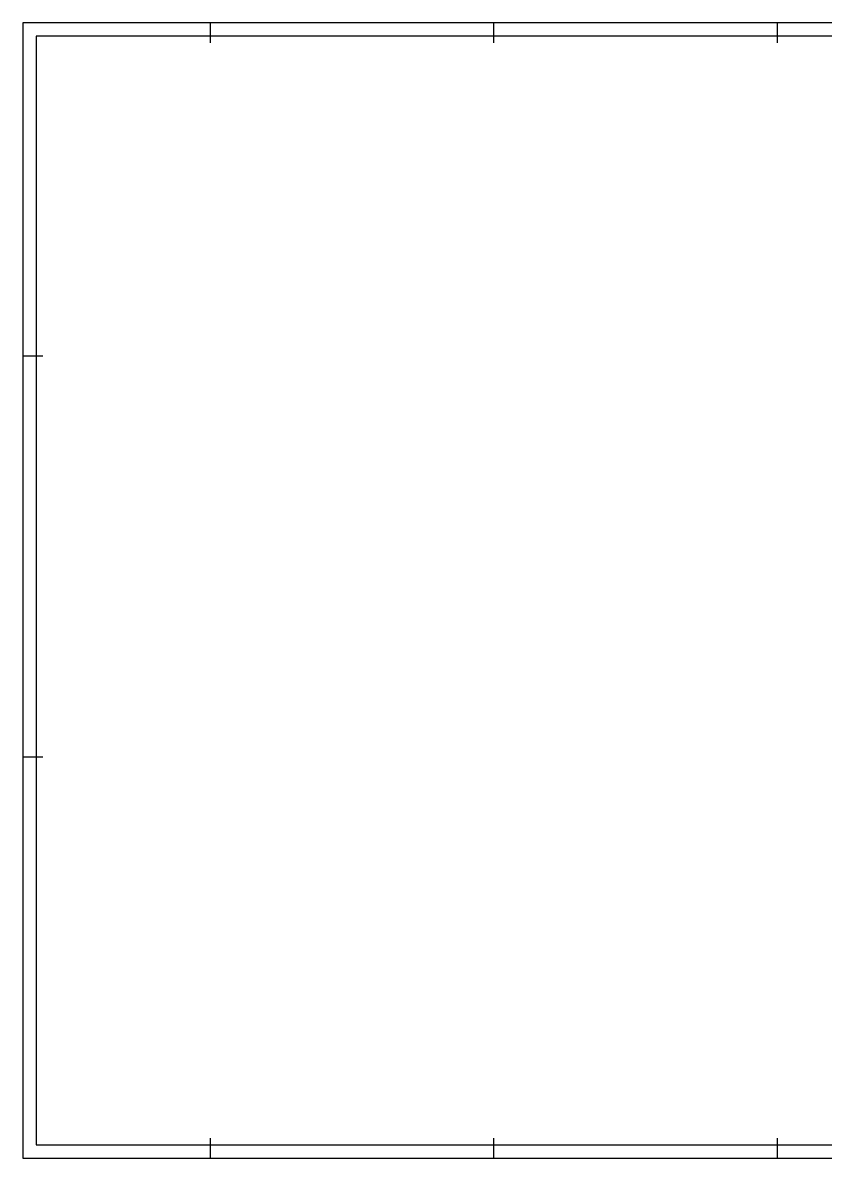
# Paper-space layout 'A0' of a CAD drawing. Header units: millimetres. Extents: x 0 to 1189, y 0 to 841.
# Drawn here: x 0 to 594, y 0 to 841 of the extents above; entities that cross this region are included whole.
import ezdxf

# ---------------------------------------------------------------- set-up
doc = ezdxf.new("R2010")
doc.units = ezdxf.units.MM
doc.layers.add('Titleblock Elements', color=250, linetype='Continuous')

# ---------------------------------------------------------------- blocks, each defined once
blk = doc.blocks.new('Titleblock A0')
at = {"layer": 'Titleblock Elements'}
for p, q in [((139, 826), (139, 841)), ((349, 826), (349, 841)), ((559, 826), (559, 841)), ((15, 594), (0, 594)), ((15, 297), (0, 297)), ((139, 0), (139, 15)), ((349, 0), (349, 15)), ((559, 0), (559, 15))]:
    blk.add_line(p, q, dxfattribs=at)
for points in [[(0, 0), (1189, 0), (1189, 841), (0, 841)], [(10, 10), (1179, 10), (1179, 831), (10, 831)]]:
    blk.add_lwpolyline(points, close=True, dxfattribs=at)

psp = doc.layouts.new('A0')

# ---------------------------------------------------------------- block references
psp.add_blockref('Titleblock A0', (0, 0))

doc.saveas('drawing.dxf')
